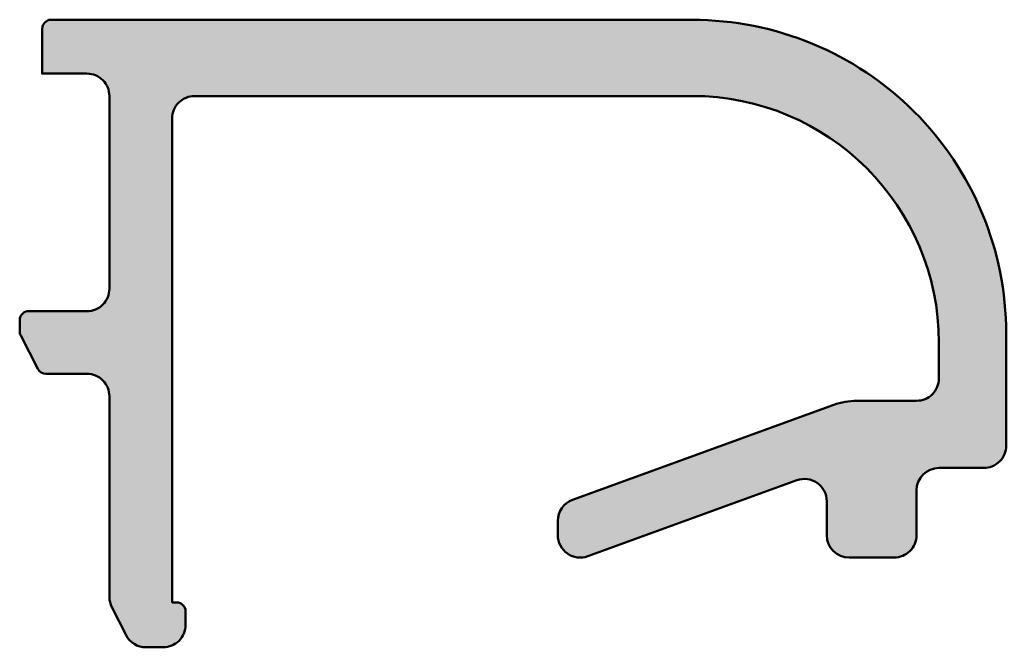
# Model space of a CAD drawing. Extents: x 0 to 22, y -14 to 0.
import ezdxf

# ---------------------------------------------------------------- set-up
doc = ezdxf.new("R2010")
doc.units = 0
doc.layers.add('0S-Alu contour', color=7, linetype='Continuous', lineweight=50)
doc.layers.add('0S-Alu hatch', color=252, linetype='Continuous', lineweight=25)

# ---------------------------------------------------------------- blocks, each defined once
blk = doc.blocks.new('306680__FFA7E690_AF27_4C60_A93B_A7BB4894E804_')
at = {"layer": '0S-Alu hatch'}
h = blk.add_hatch(color=256, dxfattribs=at)
edge = h.paths.add_edge_path()
edge.add_arc((0.6999999999999998, -0.2001606445293873), 0.1999999999999999, 90, 180)
edge.add_line((0.5, -0.2001606445293873), (0.5, -1.200042724609375))
edge.add_line((0.5, -1.200042724609375), (1.500015258789062, -1.200103759765625))
edge.add_ellipse((1.500239696294122, -1.699879336889573), major_axis=(-0.4997756275187589, 0), ratio=1, start_angle=179.9707728591037, end_angle=270.02573019076664, ccw=False)
edge.add_line((2.000015258789062, -1.700134277343749), (2.000015258789062, -5.99951171875))
edge.add_ellipse((1.500265149230042, -5.99976160919098), major_axis=(-0.4997501720354729, 0), ratio=1, start_angle=89.97135034862089, end_angle=180.0286496513813, ccw=False)
edge.add_line((1.500015258789062, -6.49951171875), (0.1999999999999997, -6.49951171875))
edge.add_arc((0.1999999999999995, -6.69951171875), 0.1999999999999993, 89.99999999999991, 180)
edge.add_line((2e-16, -6.69951171875), (0, -6.951486693106263))
edge.add_arc((0.200000000000001, -6.951486693106263), 0.200000000000001, 180, 206.9993241898324)
edge.add_line((0.0217976242009151, -7.042282691143411), (0.4029211882428819, -7.790301613271521))
edge.add_arc((0.5811235640419702, -7.699505615234374), 0.2000000000000027, 206.9993241898319, 269.9999999999994)
edge.add_line((0.581123564041968, -7.899505615234377), (1.500030517578125, -7.899505615234375))
edge.add_ellipse((1.500283009516263, -8.399253123296237), major_axis=(-0.4997475718462469, 0), ratio=1, start_angle=179.9710519393251, end_angle=270.02894806067474, ccw=False)
edge.add_line((2.000030517578125, -8.399505615234375), (2.000030517578125, -12.87998321349463))
edge.add_arc((2.500030517578135, -12.87998321349463), 0.5000000000000107, 180, 206.9985403162578)
edge.add_line((2.054521472632307, -13.10696711352163), (2.370415908176952, -13.72698390002699))
edge.add_arc((2.81592495312277, -13.5), 0.4999999999999999, 206.9985403162577, 269.9999999999999)
edge.add_line((2.81592495312277, -14), (3.199691772460937, -14))
edge.add_arc((3.199936610621837, -13.5002448381609), 0.4997552218141906, 269.9719298704003, 360.0280701295893)
edge.add_line((3.699691772460937, -13.5), (3.699691772460937, -13.20009155273437))
edge.add_arc((3.499691772460938, -13.20009155273438), 0.1999999999999993, 0, 90.00000000000063)
edge.add_line((3.499691772460935, -13.00009155273438), (3.400039672851562, -13.00009155273437))
edge.add_line((3.400039672851562, -13.00009155273437), (3.400039672851562, -2.200111865997314))
edge.add_ellipse((3.899789782410581, -2.199861975556334), major_axis=(-0.4997501720354725, 0), ratio=1, start_angle=-90.02864965137923, end_angle=0.02864965138127218, ccw=False)
edge.add_line((3.900039672851562, -1.700111865997314), (14.99999237060547, -1.700111865997314))
edge.add_ellipse((14.99990358113158, -7.200185396456967), major_axis=(-5.500073531176331, 0), ratio=1, start_angle=180.0007659872352, end_angle=269.9990750556169, ccw=False)
edge.add_line((20.4999771118164, -7.200111865997313), (20.4999771118164, -8.000072485534854))
edge.add_ellipse((20.00045794826523, -8.000450296740715), major_axis=(-0.4995193064298632, 0), ratio=1, start_angle=89.96016152202589, end_angle=180.0433356415532, ccw=False)
edge.add_line((20.0001106262207, -8.499969482421873), (18.66688724954652, -8.499969482421875))
edge.add_arc((18.66688724954652, -9.999969482421898), 1.500000000000023, 90, 110.009981372343)
edge.add_line((18.15361148965199, -8.59051994650202), (12.32918273823828, -10.71158779401621))
edge.add_arc((12.50027465820312, -11.18140430598949), 0.4999999999999958, 110.0099813723424, 180)
edge.add_line((12.00027465820312, -11.18140430598949), (12.00027465820312, -11.500244140625))
edge.add_arc((12.50055497256291, -11.500063661946), 0.5002803469140897, 180.0206697442762, 289.9575201475358)
edge.add_line((12.67131233590425, -11.97030014327555), (17.32919682601016, -10.27391614099551))
edge.add_ellipse((17.49980275725248, -10.74434656025949), major_axis=(-0.500410994227684, 0), ratio=1, start_angle=180.0410499876249, end_angle=289.9336435905558, ccw=False)
edge.add_line((18.00021362304687, -10.74398803710937), (18.00021362304687, -11.49996948242187))
edge.add_arc((18.50031819139825, -11.4998649140705), 0.5001045792836253, 180.0119801447376, 269.9880198552541)
edge.add_line((18.50021362304687, -11.99996948242187), (19.50021362304687, -11.99996948242187))
edge.add_arc((19.50023403554659, -11.4999898949216), 0.4999795879169647, 269.9976608043368, 360.0023391955174)
edge.add_line((20.00021362304687, -11.49996948242187), (20.00021362304687, -10.49996948242187))
edge.add_ellipse((20.50024029598438, -10.49999615535938), major_axis=(-0.5000266736489161, 0), ratio=1, start_angle=270.0030563304474, end_angle=359.99694366969146, ccw=False)
edge.add_line((20.50021362304688, -9.999969482421875), (21.50021362304688, -9.999969482421877))
edge.add_arc((21.50023402589102, -9.500226396496496), 0.4997430863418712, 269.997660804337, 360.0023391956732)
edge.add_line((21.99997711181641, -9.500205993652346), (21.9999771118164, -7.000099658966065))
edge.add_arc((15.00004100418418, -7.000096751993266), 6.999936107632826, 359.9999762166183, 450.0003980748909)
edge.add_line((14.99999237060547, -0.0001606445293865), (0.6999999999999993, -0.0001606445293874))
at = {"layer": '0S-Alu contour', "color": 7}
for points in [[(0.5, -0.2001606445293873), (0.5, -1.200042724609375), (1.500015258789062, -1.200103759765625)], [(14.99999237060547, -0.0001606445293865), (0.6999999999999998, -0.0001606445293874)], [(2.000015258789062, -1.700134277343749), (2.000015258789062, -5.99951171875)], [(3.900039672851562, -1.700111865997314), (14.99999237060547, -1.700111865997314)], [(3.499691772460935, -13.00009155273438), (3.400039672851562, -13.00009155273437), (3.400039672851562, -2.200111865997314)], [(1.500015258789062, -6.49951171875), (0.1999999999999997, -6.49951171875)], [(2e-16, -6.69951171875), (0, -6.951486693106263)], [(21.99997711181641, -9.500205993652346), (21.9999771118164, -7.000099658966065)], [(0.0217976242009151, -7.042282691143411), (0.4029211882428819, -7.790301613271521)], [(20.4999771118164, -7.200111865997313), (20.4999771118164, -8.000072485534854)], [(0.581123564041968, -7.899505615234377), (1.500030517578125, -7.899505615234375)], [(2.000030517578125, -8.399505615234375), (2.000030517578125, -12.87998321349463)], [(20.0001106262207, -8.499969482421873), (18.66688724954652, -8.499969482421875)], [(18.15361148965199, -8.59051994650202), (12.32918273823828, -10.71158779401621)], [(20.50021362304688, -9.999969482421875), (21.50021362304688, -9.999969482421877)], [(12.67131233590425, -11.97030014327555), (17.32919682601016, -10.27391614099551)], [(20.00021362304687, -11.49996948242187), (20.00021362304687, -10.49996948242187)], [(18.00021362304687, -10.74398803710937), (18.00021362304687, -11.49996948242187)], [(12.00027465820312, -11.18140430598949), (12.00027465820312, -11.500244140625)], [(18.50021362304687, -11.99996948242187), (19.50021362304687, -11.99996948242187)], [(2.054521472632307, -13.10696711352163), (2.370415908176952, -13.72698390002699)], [(3.699691772460937, -13.5), (3.699691772460937, -13.20009155273437)], [(2.81592495312277, -14), (3.199691772460937, -14)]]:
    blk.add_lwpolyline(points, dxfattribs=at)
for centre, radius, start, end in [((0.6999999999999998, -0.2001606445293873), 0.1999999999999999, 90, 180), ((15.00004100418418, -7.000096751993266), 6.999936107632826, 359.9999762166183, 90.00039807489091), ((0.1999999999999995, -6.69951171875), 0.1999999999999993, 89.99999999999991, 180), ((0.200000000000001, -6.951486693106263), 0.200000000000001, 180, 206.9993241898324), ((0.5811235640419702, -7.699505615234374), 0.2000000000000027, 206.9993241898319, 269.9999999999994), ((18.66688724954652, -9.999969482421898), 1.500000000000023, 90, 110.009981372343), ((21.50023402589102, -9.500226396496496), 0.4997430863418712, 269.997660804337, 0.0023391956732002), ((12.50027465820312, -11.18140430598949), 0.4999999999999958, 110.0099813723424, 180), ((12.50055497256291, -11.500063661946), 0.5002803469140897, 180.0206697442762, 289.9575201475358), ((18.50031819139825, -11.4998649140705), 0.5001045792836253, 180.0119801447376, 269.9880198552541), ((19.50023403554659, -11.4999898949216), 0.4999795879169647, 269.9976608043368, 0.0023391955173925), ((2.500030517578135, -12.87998321349463), 0.5000000000000107, 180, 206.9985403162578), ((3.499691772460938, -13.20009155273438), 0.1999999999999993, 0, 90.00000000000063), ((3.199936610621837, -13.5002448381609), 0.4997552218141906, 269.9719298704003, 0.028070129589315), ((2.81592495312277, -13.5), 0.4999999999999999, 206.9985403162577, 269.9999999999999)]:
    blk.add_arc(centre, radius, start, end, dxfattribs=at)
at = {"layer": '0S-Alu contour', "color": 7, "extrusion": (0, 0, -1)}
for centre, radius, start, end in [((-1.500239696294122, -1.699879336889573), 0.4997756275187589, 89.97426980923336, 180.0292271408964), ((-3.899789782410581, -2.199861975556334), 0.4997501720354725, 359.9713503486187, 90.02864965137915), ((-14.99990358113158, -7.200185396456967), 5.500073531176331, 90.00092494438307, 179.9992340127648), ((-1.500265149230042, -5.99976160919098), 0.4997501720354729, 179.9713503486187, 270.0286496513792), ((-1.500283009516263, -8.399253123296237), 0.4997475718462469, 89.97105193932528, 180.0289480606749), ((-20.00045794826523, -8.000450296740715), 0.4995193064298632, 179.9566643584468, 270.0398384779741), ((-20.50024029598438, -10.49999615535938), 0.5000266736489161, 0.0030563303085188, 89.99694366955262), ((-17.49980275725248, -10.74434656025949), 0.500410994227684, 70.06635640944418, 179.9589500123751)]:
    blk.add_arc(centre, radius, start, end, dxfattribs=at)
blk = doc.blocks.new('306680__F8546028_D115_488C_B4C1_63B86E40C421_')
at = {"layer": '0S-Alu contour', "color": 7}
blk.add_blockref('306680__FFA7E690_AF27_4C60_A93B_A7BB4894E804_', (0, 0), dxfattribs=at)

msp = doc.modelspace()

# ---------------------------------------------------------------- block references
at = {"layer": '0S-Alu contour', "color": 7}
msp.add_blockref('306680__F8546028_D115_488C_B4C1_63B86E40C421_', (0, 0), dxfattribs=at)

doc.saveas('drawing.dxf')
